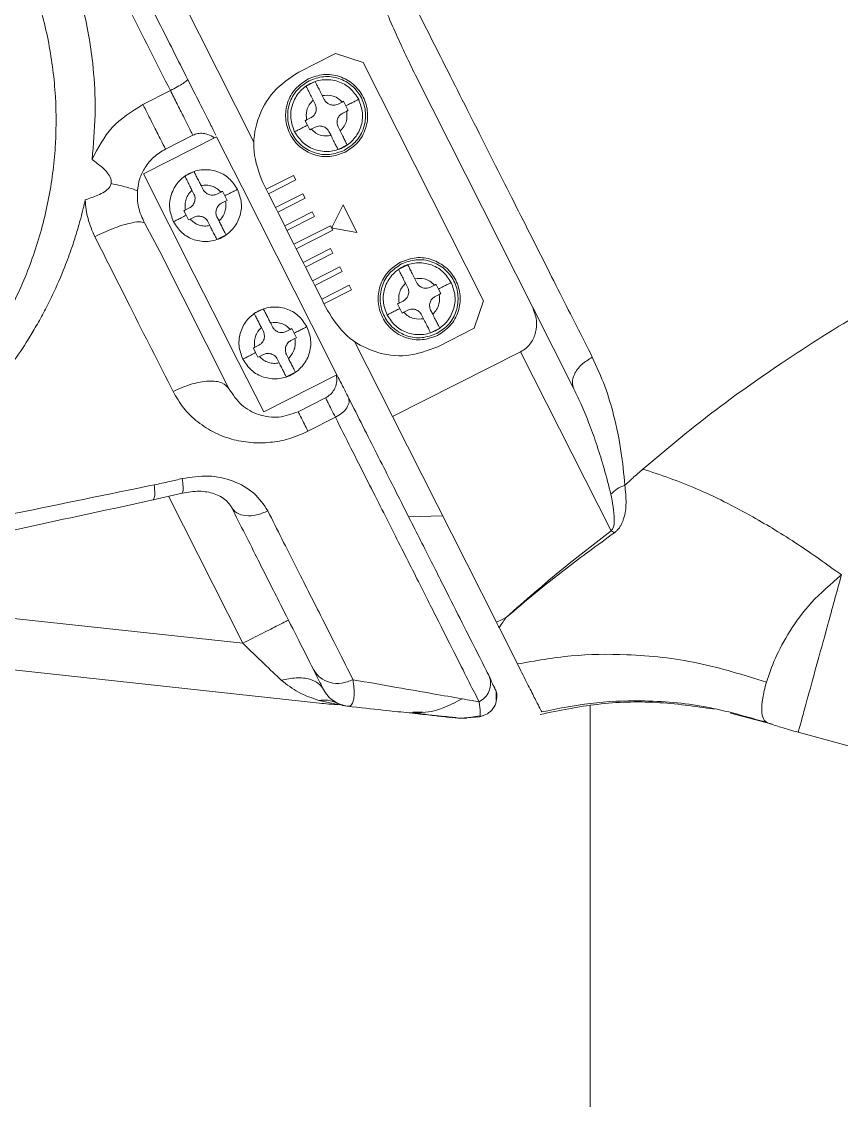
# Model space of a CAD drawing. Header units: millimetres. Extents: x 169 to 14583, y -399 to 10804.
# Drawn here: x 12298.8 to 12378.7, y 2803.3 to 2908.4 of the extents above; entities that cross this region are included whole.
import ezdxf

# ---------------------------------------------------------------- set-up
doc = ezdxf.new("R2010")
doc.units = ezdxf.units.MM
doc.header["$LTSCALE"] = 35

msp = doc.modelspace()

# ---------------------------------------------------------------- linework, layer by layer
at = {"color": 7, "linetype": 'Continuous', "lineweight": 18}
for p, q in [((12292.388, 2954.156), (12321.45, 2896.652)), ((12329.406, 2905.297), (12325.836, 2903.493)), ((12332.093, 2904.414), (12329.406, 2905.297)), ((12343.82, 2881.209), (12332.093, 2904.414)), ((12348.603, 2880.614), (12337.191, 2903.194)), ((12327.422, 2902.57), (12326.53, 2902.119)), ((12310.622, 2900.34), (12313.299, 2901.693)), ((12328.11, 2901.209), (12328.307, 2900.82)), ((12327.217, 2900.758), (12327.414, 2900.369)), ((12330.04, 2900.575), (12329.65, 2900.378)), ((12330.411, 2900.203), (12330.186, 2900.649)), ((12330.637, 2899.757), (12330.411, 2900.203)), ((12326.583, 2898.828), (12326.973, 2899.025)), ((12330.491, 2899.683), (12330.101, 2899.486)), ((12326.437, 2898.755), (12326.663, 2898.308)), ((12326.663, 2898.308), (12326.888, 2897.862)), ((12327.034, 2897.936), (12327.424, 2898.133)), ((12329.857, 2897.753), (12329.66, 2898.142)), ((12317.813, 2897.197), (12310.673, 2893.589)), ((12312.821, 2895.988), (12315.499, 2897.341)), ((12317.813, 2897.197), (12320.293, 2892.288)), ((12328.964, 2897.302), (12328.767, 2897.691)), ((12329.652, 2895.941), (12330.544, 2896.392)), ((12310.673, 2893.589), (12313.154, 2888.68)), ((12314.716, 2893.347), (12315.609, 2893.798)), ((12322.304, 2892.744), (12322.642, 2892.075)), ((12322.642, 2892.075), (12325.32, 2893.428)), ((12325.545, 2892.982), (12322.868, 2891.629)), ((12325.32, 2893.428), (12325.545, 2892.982)), ((12315.404, 2891.987), (12315.601, 2891.597)), ((12316.493, 2892.048), (12316.296, 2892.438)), ((12318.226, 2891.804), (12317.837, 2891.607)), ((12318.226, 2891.804), (12318.372, 2891.878)), ((12318.372, 2891.878), (12318.598, 2891.431)), ((12318.598, 2891.431), (12318.823, 2890.985)), ((12320.293, 2892.288), (12323.676, 2885.595)), ((12322.642, 2892.075), (12322.868, 2891.629)), ((12322.868, 2891.629), (12323.544, 2890.29)), ((12323.544, 2890.29), (12326.222, 2891.643)), ((12326.222, 2891.643), (12326.447, 2891.197)), ((12318.677, 2890.911), (12318.288, 2890.714)), ((12318.823, 2890.985), (12318.677, 2890.911)), ((12326.447, 2891.197), (12323.77, 2889.844)), ((12329.081, 2888.4), (12330.14, 2890.542)), ((12330.14, 2890.542), (12331.493, 2887.864)), ((12314.624, 2889.983), (12314.77, 2890.057)), ((12314.849, 2889.537), (12314.624, 2889.983)), ((12314.77, 2890.057), (12315.159, 2890.254)), ((12315.075, 2889.091), (12314.849, 2889.537)), ((12315.221, 2889.164), (12315.61, 2889.361)), ((12318.043, 2888.981), (12317.846, 2889.371)), ((12323.544, 2890.29), (12323.77, 2889.844)), ((12323.77, 2889.844), (12324.447, 2888.505)), ((12324.447, 2888.505), (12327.124, 2889.858)), ((12327.35, 2889.412), (12324.672, 2888.059)), ((12327.124, 2889.858), (12327.35, 2889.412)), ((12310.779, 2888.805), (12312.26, 2886.013)), ((12313.154, 2888.68), (12315.634, 2883.771)), ((12315.221, 2889.164), (12315.075, 2889.091)), ((12316.954, 2888.92), (12317.151, 2888.53)), ((12324.447, 2888.505), (12324.672, 2888.059)), ((12325.349, 2886.72), (12328.919, 2888.524)), ((12328.919, 2888.524), (12329.144, 2888.078)), ((12329.14, 2888.282), (12329.081, 2888.4)), ((12331.493, 2887.864), (12329.14, 2888.282)), ((12318.731, 2887.621), (12317.838, 2887.17)), ((12324.672, 2888.059), (12325.349, 2886.72)), ((12329.144, 2888.078), (12325.574, 2886.274)), ((12325.349, 2886.72), (12325.574, 2886.274)), ((12325.574, 2886.274), (12326.251, 2884.935)), ((12326.251, 2884.935), (12328.928, 2886.288)), ((12328.928, 2886.288), (12329.154, 2885.842)), ((12312.26, 2886.013), (12319.036, 2872.605)), ((12323.676, 2885.595), (12327.059, 2878.901)), ((12329.154, 2885.842), (12326.476, 2884.489)), ((12326.251, 2884.935), (12326.476, 2884.489)), ((12326.476, 2884.489), (12327.153, 2883.15)), ((12327.153, 2883.15), (12329.83, 2884.503)), ((12330.056, 2884.057), (12327.378, 2882.704)), ((12329.83, 2884.503), (12330.056, 2884.057)), ((12336.443, 2884.72), (12335.551, 2884.269)), ((12315.634, 2883.771), (12317.439, 2880.201)), ((12327.153, 2883.15), (12327.378, 2882.704)), ((12337.131, 2883.36), (12337.328, 2882.97)), ((12327.378, 2882.704), (12328.055, 2881.365)), ((12328.055, 2881.365), (12330.732, 2882.718)), ((12330.958, 2882.272), (12328.28, 2880.919)), ((12330.732, 2882.718), (12330.958, 2882.272)), ((12336.238, 2882.908), (12336.435, 2882.519)), ((12339.061, 2882.725), (12338.671, 2882.529)), ((12339.432, 2882.353), (12339.207, 2882.799)), ((12339.658, 2881.907), (12339.432, 2882.353)), ((12328.055, 2881.365), (12328.28, 2880.919)), ((12328.28, 2880.919), (12328.619, 2880.249)), ((12335.458, 2880.905), (12335.684, 2880.458)), ((12335.604, 2880.978), (12335.994, 2881.175)), ((12339.512, 2881.833), (12339.122, 2881.636)), ((12342.937, 2878.522), (12343.82, 2881.209)), ((12317.439, 2880.201), (12319.919, 2875.292)), ((12322.375, 2880.411), (12321.482, 2879.96)), ((12335.684, 2880.458), (12335.909, 2880.012)), ((12336.055, 2880.086), (12336.445, 2880.283)), ((12337.985, 2879.452), (12337.789, 2879.841)), ((12338.878, 2879.903), (12338.681, 2880.292)), ((12352.638, 2872.629), (12348.603, 2880.614)), ((12323.259, 2878.661), (12323.062, 2879.05)), ((12327.059, 2878.901), (12329.54, 2873.992)), ((12322.17, 2878.599), (12322.367, 2878.21)), ((12324.992, 2878.416), (12324.603, 2878.219)), ((12324.992, 2878.416), (12325.138, 2878.49)), ((12325.364, 2878.044), (12325.138, 2878.49)), ((12325.364, 2878.044), (12325.589, 2877.598)), ((12338.673, 2878.091), (12339.565, 2878.543)), ((12339.367, 2876.718), (12342.937, 2878.522)), ((12321.925, 2876.866), (12321.535, 2876.669)), ((12325.443, 2877.524), (12325.054, 2877.327)), ((12325.589, 2877.598), (12325.443, 2877.524)), ((12331.258, 2877.244), (12334.959, 2869.921)), ((12321.39, 2876.596), (12321.535, 2876.669)), ((12321.615, 2876.149), (12321.39, 2876.596)), ((12321.841, 2875.703), (12321.615, 2876.149)), ((12321.987, 2875.777), (12321.841, 2875.703)), ((12321.987, 2875.777), (12322.376, 2875.974)), ((12324.809, 2875.594), (12324.612, 2875.983)), ((12347.454, 2876.235), (12334.959, 2869.921)), ((12356.275, 2858.782), (12347.454, 2876.235)), ((12319.919, 2875.292), (12322.4, 2870.384)), ((12323.72, 2875.532), (12323.917, 2875.143)), ((12329.54, 2873.992), (12322.4, 2870.384)), ((12325.497, 2874.233), (12324.604, 2873.782)), ((12325.754, 2870.398), (12328.432, 2871.751)), ((12329.394, 2869.847), (12326.717, 2868.493)), ((12334.959, 2869.921), (12345.087, 2849.88)), ((12311.615, 2861.797), (12314.461, 2862.461)), ((12320.352, 2847.832), (12313.117, 2862.148)), ((12336.531, 2860.158), (12339.84, 2860.263)), ((12272.495, 2853.021), (12320.352, 2847.832)), ((12347.143, 2845.812), (12345.349, 2849.363)), ((12327.841, 2841.99), (12271.956, 2848.05)), ((12344.31, 2844.768), (12344.596, 2844.201)), ((12344.715, 2843.87), (12344.443, 2844.408)), ((12344.919, 2843.562), (12344.933, 2843.534)), ((12345.077, 2842.269), (12345.081, 2843.147)), ((12345.08, 2843.069), (12345.081, 2843.147)), ((12345.081, 2843.095), (12345.081, 2843.147)), ((12329.797, 2841.828), (12327.767, 2842.265)), ((12336.956, 2841.102), (12337.667, 2841.024)), ((12337.881, 2841.145), (12336.99, 2841.103)), ((12354.243, 2401.159), (12354.243, 2841.752)), ((12367.914, 2841.005), (12371.969, 2839.928)), ((12341.543, 2840.534), (12342.802, 2840.638)), ((12342.111, 2840.543), (12342.193, 2840.534)), ((12343.469, 2840.658), (12342.192, 2840.55)), ((12342.244, 2840.547), (12343.474, 2840.754)), ((12343.899, 2840.817), (12343.469, 2840.658)), ((12417.901, 2827.243), (12374.527, 2839.153))]:
    msp.add_line(p, q, dxfattribs=at)
at = {"color": 7, "linetype": 'Continuous', "lineweight": 18, "flags": 128}
msp.add_lwpolyline([(12345.087, 2849.88), (12345.638, 2850.159), (12346.071, 2850.377)], dxfattribs=at)
at = {"color": 7, "linetype": 'Continuous', "lineweight": 18}
for points in [[(12354.445, 2875.706), (12353.414, 2877.744), (12351.354, 2881.821), (12347.944, 2888.568), (12344.353, 2895.673), (12340.6, 2903.1), (12336.739, 2910.74), (12332.815, 2918.503), (12328.879, 2926.291), (12324.98, 2934.007), (12321.165, 2941.556), (12317.487, 2948.834), (12313.969, 2955.795), (12311.818, 2960.05), (12310.743, 2962.177)], [(12280.195, 2863.059), (12281.723, 2863.906), (12284.779, 2865.598), (12288.893, 2868.868), (12292.571, 2872.605), (12295.723, 2876.801), (12298.302, 2881.37), (12300.263, 2886.238), (12301.571, 2891.319), (12302.205, 2896.528), (12302.156, 2901.776), (12301.41, 2906.967), (12300.038, 2912.039), (12298.581, 2915.214), (12297.853, 2916.801)], [(12314.985, 2902.791), (12314.971, 2902.752), (12314.944, 2902.674), (12314.564, 2902.4), (12313.997, 2902.057), (12313.532, 2901.815), (12313.299, 2901.693)], [(12331.661, 2900.834), (12331.407, 2901.219), (12330.9, 2901.99), (12329.652, 2902.664), (12328.269, 2902.837), (12326.917, 2902.461), (12325.813, 2901.596), (12325.131, 2900.38), (12324.934, 2898.975), (12325.254, 2898.109), (12325.413, 2897.677)], [(12313.299, 2901.693), (12313.517, 2901.262), (12313.954, 2900.399), (12314.577, 2899.165), (12315.125, 2898.081), (12315.374, 2897.588), (12315.499, 2897.341)], [(12325.413, 2897.677), (12325.667, 2897.292), (12326.174, 2896.522), (12327.422, 2895.847), (12328.806, 2895.674), (12330.157, 2896.051), (12331.262, 2896.915), (12331.943, 2898.132), (12332.14, 2899.537), (12331.82, 2900.402), (12331.661, 2900.834)], [(12319.847, 2892.063), (12319.594, 2892.448), (12319.087, 2893.218), (12317.839, 2893.893), (12316.455, 2894.066), (12315.104, 2893.689), (12313.999, 2892.825), (12313.318, 2891.608), (12313.121, 2890.203), (12313.44, 2889.338), (12313.6, 2888.905)], [(12313.6, 2888.905), (12313.853, 2888.52), (12314.361, 2887.75), (12315.608, 2887.075), (12316.992, 2886.902), (12318.343, 2887.279), (12319.448, 2888.144), (12320.129, 2889.36), (12320.326, 2890.765), (12320.007, 2891.63), (12319.847, 2892.063)], [(12340.682, 2882.984), (12340.428, 2883.37), (12339.921, 2884.14), (12338.673, 2884.814), (12337.29, 2884.987), (12335.938, 2884.611), (12334.834, 2883.746), (12334.152, 2882.53), (12333.955, 2881.125), (12334.275, 2880.26), (12334.434, 2879.827)], [(12334.434, 2879.827), (12334.688, 2879.442), (12335.195, 2878.672), (12336.443, 2877.997), (12337.827, 2877.824), (12339.178, 2878.201), (12340.283, 2879.065), (12340.964, 2880.282), (12341.161, 2881.687), (12340.842, 2882.552), (12340.682, 2882.984)], [(12326.613, 2878.675), (12326.359, 2879.06), (12325.852, 2879.831), (12324.604, 2880.505), (12323.221, 2880.678), (12321.87, 2880.302), (12320.765, 2879.437), (12320.083, 2878.221), (12319.887, 2876.816), (12320.206, 2875.951), (12320.366, 2875.518)], [(12320.366, 2875.518), (12320.619, 2875.133), (12321.126, 2874.363), (12322.374, 2873.688), (12323.758, 2873.515), (12325.109, 2873.892), (12326.214, 2874.756), (12326.895, 2875.973), (12327.092, 2877.378), (12326.773, 2878.243), (12326.613, 2878.675)], [(12313.556, 2872.364), (12314.156, 2872.629), (12315.357, 2873.159), (12317.067, 2873.439), (12318.435, 2873.295), (12318.836, 2872.835), (12319.036, 2872.605)], [(12328.432, 2871.751), (12328.444, 2871.727), (12328.469, 2871.677), (12328.67, 2871.28), (12328.972, 2870.683), (12329.254, 2870.125), (12329.394, 2869.847)], [(12330.662, 2871.772), (12330.703, 2871.624), (12330.785, 2871.329), (12330.543, 2870.782), (12330.073, 2870.247), (12329.62, 2869.98), (12329.394, 2869.847)], [(12322.8, 2860.725), (12322.436, 2860.573), (12321.708, 2860.27), (12320.623, 2860.219), (12319.717, 2860.473), (12319.41, 2860.882), (12319.256, 2861.086)], [(12327.246, 2845.275), (12327.443, 2844.987), (12327.835, 2844.411), (12328.848, 2843.945), (12330.008, 2843.848), (12330.745, 2844.131), (12331.114, 2844.273)]]:
    msp.add_open_spline(points, degree=3, dxfattribs=at)
for points, knots in [([(12337.191, 2903.194), (12336.564, 2904.499), (12335.218, 2907.303), (12333.421, 2911.592), (12331.626, 2915.75), (12329.821, 2919.54), (12327.839, 2923.239), (12325.559, 2927.142), (12323.181, 2931.118), (12321.73, 2933.851), (12321.054, 2935.125)], [0, 0, 0, 0, 0.1212819, 0.2604714, 0.3894154, 0.5006325, 0.6120395, 0.740787, 0.8792526, 1, 1, 1, 1]), ([(12313.299, 2901.693), (12312.068, 2904.13), (12309.605, 2909.004), (12306.163, 2915.814), (12303.016, 2922.041), (12301.134, 2925.765), (12300.193, 2927.627)], [0, 0, 0, 0, 0.2799776, 0.5599553, 0.7799777, 1, 1, 1, 1]), ([(12302.219, 2928.052), (12303.389, 2925.737), (12305.726, 2921.113), (12309.064, 2914.507), (12312.158, 2908.386), (12314.042, 2904.658), (12314.985, 2902.791)], [0, 0, 0, 0, 0.2802306, 0.5598501, 0.7796769, 1, 1, 1, 1]), ([(12305.662, 2894.986), (12305.793, 2896.43), (12306.045, 2899.217), (12305.884, 2903.286), (12305.289, 2907.808), (12304.047, 2912.819), (12302.455, 2916.325), (12301.665, 2918.064)], [0, 0, 0, 0, 0.18360633, 0.35428217, 0.5121625, 0.75795898, 1, 1, 1, 1]), ([(12325.836, 2903.493), (12324.954, 2902.912), (12323.192, 2901.752), (12321.666, 2898.908), (12321.207, 2895.714), (12321.938, 2893.734), (12322.304, 2892.744)], [0, 0, 0, 0, 0.249994, 0.4999959, 0.7499636, 1, 1, 1, 1]), ([(12330.341, 2895.686), (12330.782, 2895.976), (12331.662, 2896.556), (12332.433, 2897.982), (12332.629, 2899.562), (12332.201, 2901.107), (12331.211, 2902.368), (12329.822, 2903.149), (12328.216, 2903.372), (12327.227, 2903.008), (12326.733, 2902.826)], [0, 0, 0, 0, 0.1251382, 0.2500157, 0.3750157, 0.5000086, 0.6250086, 0.7500015, 0.8749579, 1, 1, 1, 1]), ([(12330.251, 2895.864), (12330.67, 2896.14), (12331.505, 2896.691), (12332.239, 2898.045), (12332.424, 2899.547), (12332.018, 2901.015), (12331.077, 2902.212), (12329.758, 2902.954), (12328.232, 2903.166), (12327.293, 2902.82), (12326.823, 2902.647)], [0, 0, 0, 0, 0.1251455, 0.2500165, 0.3750165, 0.5000091, 0.625009, 0.7500016, 0.8749557, 1, 1, 1, 1]), ([(12314.985, 2902.791), (12315.373, 2902.024), (12316.15, 2900.487), (12317.122, 2898.564), (12317.559, 2897.698), (12317.734, 2897.353)], [0, 0, 0, 0, 0.3751251, 0.7510221, 1, 1, 1, 1]), ([(12326.733, 2902.826), (12326.292, 2902.535), (12325.412, 2901.956), (12324.641, 2900.53), (12324.445, 2898.949), (12324.873, 2897.404), (12325.863, 2896.143), (12327.252, 2895.363), (12328.858, 2895.139), (12329.847, 2895.504), (12330.341, 2895.686)], [0, 0, 0, 0, 0.1251382, 0.2500157, 0.3750157, 0.5000086, 0.6250086, 0.7500015, 0.8749579, 1, 1, 1, 1]), ([(12326.823, 2902.647), (12326.405, 2902.371), (12325.569, 2901.821), (12324.836, 2900.466), (12324.65, 2898.964), (12325.057, 2897.497), (12325.997, 2896.299), (12327.316, 2895.557), (12328.842, 2895.345), (12329.781, 2895.691), (12330.251, 2895.864)], [0, 0, 0, 0, 0.1251455, 0.2500165, 0.3750165, 0.5000091, 0.625009, 0.7500016, 0.8749557, 1, 1, 1, 1]), ([(12326.53, 2902.119), (12326.544, 2902.09), (12326.574, 2902.031), (12326.741, 2901.7), (12326.958, 2901.271), (12327.132, 2900.928), (12327.217, 2900.758)], [0, 0, 0, 0, 0.2434005, 0.4953081, 0.7502416, 1, 1, 1, 1]), ([(12328.11, 2901.209), (12328.024, 2901.38), (12327.85, 2901.723), (12327.633, 2902.153), (12327.467, 2902.482), (12327.437, 2902.541), (12327.422, 2902.57)], [0, 0, 0, 0, 0.2504783, 0.5061305, 0.7572784, 1, 1, 1, 1]), ([(12330.04, 2900.575), (12329.894, 2900.714), (12329.606, 2900.988), (12328.936, 2901.275), (12328.423, 2901.234), (12328.11, 2901.209)], [0, 0, 0, 0, 0.2834335, 0.5615899, 1, 1, 1, 1]), ([(12305.662, 2894.986), (12306.236, 2896.089), (12307.396, 2898.323), (12309.538, 2899.663), (12310.622, 2900.34)], [0, 0, 0, 0, 0.49408205, 1, 1, 1, 1]), ([(12312.821, 2895.988), (12312.68, 2896.267), (12312.394, 2896.834), (12311.792, 2898.025), (12311.184, 2899.229), (12310.806, 2899.976), (12310.622, 2900.34)], [0, 0, 0, 0, 0.27865833, 0.56606455, 0.78845123, 1, 1, 1, 1]), ([(12327.217, 2900.758), (12327.079, 2900.613), (12326.804, 2900.324), (12326.518, 2899.654), (12326.558, 2899.142), (12326.583, 2898.828)], [0, 0, 0, 0, 0.2834335, 0.5615899, 1, 1, 1, 1]), ([(12327.414, 2900.369), (12327.464, 2900.229), (12327.562, 2899.95), (12327.472, 2899.536), (12327.266, 2899.213), (12327.07, 2899.088), (12326.973, 2899.025)], [0, 0, 0, 0, 0.2796189, 0.5592379, 0.779619, 1, 1, 1, 1]), ([(12329.65, 2900.378), (12329.511, 2900.329), (12329.232, 2900.23), (12328.818, 2900.321), (12328.494, 2900.527), (12328.369, 2900.722), (12328.307, 2900.82)], [0, 0, 0, 0, 0.2796189, 0.5592379, 0.779619, 1, 1, 1, 1]), ([(12330.186, 2900.649), (12330.159, 2900.635), (12330.11, 2900.611), (12330.061, 2900.586), (12330.04, 2900.575)], [0, 0, 0, 0, 0.55936851, 1, 1, 1, 1]), ([(12330.411, 2900.203), (12330.577, 2900.287), (12330.91, 2900.455), (12331.311, 2900.658), (12331.537, 2900.772), (12331.644, 2900.826), (12331.655, 2900.831), (12331.661, 2900.834)], [0, 0, 0, 0, 0.2496604, 0.4993208, 0.7268421, 0.8578253, 1, 1, 1, 1]), ([(12326.583, 2898.828), (12326.556, 2898.815), (12326.507, 2898.79), (12326.459, 2898.765), (12326.437, 2898.755)], [0, 0, 0, 0, 0.5605528, 1, 1, 1, 1]), ([(12329.66, 2898.142), (12329.611, 2898.282), (12329.512, 2898.561), (12329.603, 2898.975), (12329.808, 2899.299), (12330.004, 2899.424), (12330.101, 2899.486)], [0, 0, 0, 0, 0.27961891, 0.55923794, 0.77961898, 1, 1, 1, 1]), ([(12329.857, 2897.753), (12329.995, 2897.898), (12330.27, 2898.187), (12330.556, 2898.857), (12330.516, 2899.369), (12330.491, 2899.683)], [0, 0, 0, 0, 0.2834335, 0.5615899, 1, 1, 1, 1]), ([(12330.491, 2899.683), (12330.518, 2899.697), (12330.567, 2899.721), (12330.615, 2899.746), (12330.637, 2899.757)], [0, 0, 0, 0, 0.5605528, 1, 1, 1, 1]), ([(12325.413, 2897.677), (12325.432, 2897.686), (12325.468, 2897.705), (12325.715, 2897.829), (12325.984, 2897.965), (12326.279, 2898.114), (12326.515, 2898.234), (12326.663, 2898.308)], [0, 0, 0, 0, 0.2496486, 0.4992972, 0.6455267, 0.7778587, 1, 1, 1, 1]), ([(12326.888, 2897.862), (12326.916, 2897.876), (12326.964, 2897.9), (12327.013, 2897.925), (12327.034, 2897.936)], [0, 0, 0, 0, 0.5593685, 1, 1, 1, 1]), ([(12327.034, 2897.936), (12327.18, 2897.797), (12327.468, 2897.523), (12328.138, 2897.236), (12328.651, 2897.277), (12328.964, 2897.302)], [0, 0, 0, 0, 0.2834335, 0.5615899, 1, 1, 1, 1]), ([(12327.424, 2898.133), (12327.563, 2898.182), (12327.842, 2898.281), (12328.256, 2898.19), (12328.58, 2897.984), (12328.705, 2897.789), (12328.767, 2897.691)], [0, 0, 0, 0, 0.2796189, 0.5592379, 0.779619, 1, 1, 1, 1]), ([(12330.544, 2896.392), (12330.53, 2896.421), (12330.5, 2896.481), (12330.333, 2896.811), (12330.116, 2897.241), (12329.942, 2897.583), (12329.857, 2897.753)], [0, 0, 0, 0, 0.2434005, 0.4953081, 0.7502416, 1, 1, 1, 1]), ([(12315.499, 2897.341), (12315.652, 2897.403), (12315.973, 2897.533), (12316.479, 2897.542), (12317.047, 2897.425), (12317.386, 2897.216), (12317.595, 2897.087)], [0, 0, 0, 0, 0.2214617, 0.4663777, 0.6708034, 1, 1, 1, 1]), ([(12328.964, 2897.302), (12329.05, 2897.132), (12329.224, 2896.788), (12329.441, 2896.358), (12329.607, 2896.029), (12329.637, 2895.97), (12329.652, 2895.941)], [0, 0, 0, 0, 0.2504783, 0.5061305, 0.7572784, 1, 1, 1, 1]), ([(12310.079, 2891.919), (12310.138, 2892.321), (12310.258, 2893.124), (12310.821, 2894.253), (12311.655, 2895.277), (12312.426, 2895.747), (12312.821, 2895.988)], [0, 0, 0, 0, 0.2371366, 0.4735287, 0.7304493, 1, 1, 1, 1]), ([(12307.522, 2892.632), (12307.529, 2892.705), (12307.543, 2892.862), (12307.455, 2893.227), (12307.175, 2893.698), (12306.551, 2894.326), (12306.006, 2894.731), (12305.662, 2894.986)], [0, 0, 0, 0, 0.0706532, 0.1501701, 0.3530581, 0.5923701, 1, 1, 1, 1]), ([(12315.609, 2893.798), (12315.616, 2893.784), (12315.629, 2893.757), (12315.692, 2893.632), (12315.775, 2893.468), (12315.902, 2893.216), (12316.079, 2892.869), (12316.227, 2892.574), (12316.296, 2892.438)], [0, 0, 0, 0, 0.1539084, 0.2994637, 0.4367892, 0.5659674, 0.7990975, 1, 1, 1, 1]), ([(12304.989, 2891.029), (12305.403, 2891.179), (12306.057, 2891.416), (12306.85, 2891.786), (12307.262, 2892.113), (12307.463, 2892.412), (12307.504, 2892.562), (12307.522, 2892.632)], [0, 0, 0, 0, 0.4107149, 0.6494282, 0.8524394, 0.9312216, 1, 1, 1, 1]), ([(12307.522, 2892.632), (12308.156, 2892.494), (12309.262, 2892.253), (12309.834, 2892.019), (12310.079, 2891.919)], [0, 0, 0, 0, 0.5724192, 1, 1, 1, 1]), ([(12315.404, 2891.987), (12315.335, 2892.123), (12315.186, 2892.417), (12315.011, 2892.766), (12314.884, 2893.018), (12314.801, 2893.182), (12314.738, 2893.306), (12314.724, 2893.333), (12314.716, 2893.347)], [0, 0, 0, 0, 0.2009025, 0.4340326, 0.5632108, 0.7005363, 0.8460916, 1, 1, 1, 1]), ([(12316.296, 2892.438), (12316.473, 2892.461), (12316.825, 2892.508), (12317.352, 2892.396), (12317.842, 2892.174), (12318.098, 2891.927), (12318.226, 2891.804)], [0, 0, 0, 0, 0.2498418, 0.5, 0.7501582, 1, 1, 1, 1]), ([(12310.779, 2888.805), (12310.545, 2889.305), (12310.084, 2890.292), (12310.08, 2891.381), (12310.079, 2891.919)], [0, 0, 0, 0, 0.50661527, 1, 1, 1, 1]), ([(12314.77, 2890.057), (12314.746, 2890.233), (12314.699, 2890.586), (12314.811, 2891.112), (12315.033, 2891.603), (12315.28, 2891.859), (12315.404, 2891.987)], [0, 0, 0, 0, 0.2498418, 0.5, 0.7501582, 1, 1, 1, 1]), ([(12315.159, 2890.254), (12315.216, 2890.286), (12315.327, 2890.35), (12315.514, 2890.535), (12315.668, 2890.832), (12315.719, 2891.162), (12315.678, 2891.421), (12315.627, 2891.538), (12315.601, 2891.597)], [0, 0, 0, 0, 0.1246375, 0.2464206, 0.5010575, 0.7546446, 0.8759284, 1, 1, 1, 1]), ([(12316.493, 2892.048), (12316.526, 2891.992), (12316.59, 2891.881), (12316.774, 2891.694), (12317.071, 2891.539), (12317.402, 2891.488), (12317.66, 2891.529), (12317.778, 2891.581), (12317.837, 2891.607)], [0, 0, 0, 0, 0.1246375, 0.2464206, 0.5010575, 0.7546446, 0.8759284, 1, 1, 1, 1]), ([(12319.847, 2892.063), (12319.829, 2892.053), (12319.792, 2892.035), (12319.503, 2891.889), (12319.089, 2891.679), (12318.756, 2891.511), (12318.598, 2891.431)], [0, 0, 0, 0, 0.250005, 0.5000101, 0.761796, 1, 1, 1, 1]), ([(12281.261, 2860.887), (12282.206, 2861.388), (12284.111, 2862.4), (12286.848, 2864.179), (12289.101, 2865.866), (12290.914, 2867.394), (12292.341, 2868.701), (12293.754, 2870.111), (12295.144, 2871.628), (12296.546, 2873.309), (12297.997, 2875.235), (12299.085, 2876.867), (12299.831, 2878.086), (12300.232, 2878.769), (12300.633, 2879.48), (12301.03, 2880.218), (12301.424, 2880.984), (12302.116, 2882.398), (12302.898, 2884.194), (12303.639, 2886.21), (12304.15, 2887.791), (12304.513, 2889.061), (12304.793, 2890.149), (12304.927, 2890.749), (12304.989, 2891.029)], [0, 0, 0, 0, 0.0801763, 0.1617632, 0.2447225, 0.2917271, 0.3403725, 0.390648, 0.4425443, 0.4960502, 0.5564935, 0.6255769, 0.6450945, 0.6652003, 0.6858932, 0.7071722, 0.7290361, 0.7514838, 0.8269977, 0.8780407, 0.9147909, 0.9533222, 0.9782889, 1, 1, 1, 1]), ([(12304.989, 2891.029), (12305.052, 2890.413), (12305.179, 2889.164), (12305.679, 2888.026), (12305.932, 2887.449)], [0, 0, 0, 0, 0.4929224, 1, 1, 1, 1]), ([(12318.288, 2890.714), (12318.231, 2890.682), (12318.12, 2890.618), (12317.933, 2890.433), (12317.779, 2890.136), (12317.728, 2889.806), (12317.769, 2889.547), (12317.82, 2889.43), (12317.846, 2889.371)], [0, 0, 0, 0, 0.1246375, 0.2464206, 0.5010575, 0.7546446, 0.8759284, 1, 1, 1, 1]), ([(12318.677, 2890.911), (12318.701, 2890.735), (12318.748, 2890.382), (12318.636, 2889.856), (12318.414, 2889.366), (12318.167, 2889.109), (12318.043, 2888.981)], [0, 0, 0, 0, 0.2498418, 0.5, 0.7501582, 1, 1, 1, 1]), ([(12314.849, 2889.537), (12314.683, 2889.453), (12314.35, 2889.285), (12313.942, 2889.079), (12313.656, 2888.934), (12313.619, 2888.915), (12313.6, 2888.905)], [0, 0, 0, 0, 0.2500007, 0.5000014, 0.7455281, 1, 1, 1, 1]), ([(12316.954, 2888.92), (12316.921, 2888.976), (12316.857, 2889.087), (12316.673, 2889.275), (12316.376, 2889.429), (12316.045, 2889.48), (12315.787, 2889.439), (12315.669, 2889.387), (12315.61, 2889.361)], [0, 0, 0, 0, 0.1246375, 0.2464206, 0.5010575, 0.7546446, 0.8759284, 1, 1, 1, 1]), ([(12305.932, 2887.449), (12306.518, 2887.726), (12307.723, 2888.296), (12309.239, 2888.773), (12310.295, 2888.944), (12310.621, 2888.85), (12310.779, 2888.805)], [0, 0, 0, 0, 0.2748392, 0.5652752, 0.7900608, 1, 1, 1, 1]), ([(12317.151, 2888.53), (12316.974, 2888.507), (12316.622, 2888.46), (12316.095, 2888.572), (12315.605, 2888.794), (12315.349, 2889.041), (12315.221, 2889.164)], [0, 0, 0, 0, 0.2498418, 0.5, 0.7501582, 1, 1, 1, 1]), ([(12317.838, 2887.17), (12317.831, 2887.184), (12317.818, 2887.212), (12317.755, 2887.336), (12317.672, 2887.5), (12317.545, 2887.752), (12317.368, 2888.099), (12317.22, 2888.394), (12317.151, 2888.53)], [0, 0, 0, 0, 0.1539084, 0.2994637, 0.4367892, 0.5659674, 0.7990975, 1, 1, 1, 1]), ([(12318.043, 2888.981), (12318.112, 2888.845), (12318.261, 2888.551), (12318.436, 2888.202), (12318.563, 2887.951), (12318.646, 2887.786), (12318.709, 2887.662), (12318.724, 2887.635), (12318.731, 2887.621)], [0, 0, 0, 0, 0.2009025, 0.4340326, 0.5632108, 0.7005363, 0.8460916, 1, 1, 1, 1]), ([(12313.556, 2872.364), (12312.177, 2875.094), (12309.712, 2879.97), (12307.088, 2885.163), (12305.932, 2887.449)], [0, 0, 0, 0, 0.5599324, 1, 1, 1, 1]), ([(12394.35, 2887.541), (12392.987, 2886.844), (12390.322, 2885.479), (12386.466, 2883.386), (12382.815, 2881.317), (12379.348, 2879.257), (12376.041, 2877.196), (12371.426, 2874.168), (12365.719, 2870.13), (12361.45, 2866.545), (12359.384, 2864.81)], [0, 0, 0, 0, 0.108471, 0.2121981, 0.3111103, 0.4063036, 0.498829, 0.5886098, 0.8008766, 1, 1, 1, 1]), ([(12339.362, 2877.836), (12339.803, 2878.126), (12340.683, 2878.706), (12341.454, 2880.132), (12341.65, 2881.712), (12341.222, 2883.257), (12340.232, 2884.518), (12338.843, 2885.299), (12337.237, 2885.522), (12336.248, 2885.158), (12335.754, 2884.976)], [0, 0, 0, 0, 0.1251382, 0.2500157, 0.3750157, 0.5000086, 0.6250086, 0.7500015, 0.8749579, 1, 1, 1, 1]), ([(12339.272, 2878.014), (12339.691, 2878.29), (12340.527, 2878.841), (12341.26, 2880.195), (12341.445, 2881.697), (12341.039, 2883.165), (12340.098, 2884.362), (12338.779, 2885.104), (12337.253, 2885.316), (12336.314, 2884.97), (12335.844, 2884.797)], [0, 0, 0, 0, 0.1251455, 0.2500165, 0.3750165, 0.5000091, 0.625009, 0.7500016, 0.8749557, 1, 1, 1, 1]), ([(12335.754, 2884.976), (12335.313, 2884.685), (12334.433, 2884.106), (12333.662, 2882.68), (12333.466, 2881.099), (12333.895, 2879.554), (12334.884, 2878.293), (12336.273, 2877.513), (12337.879, 2877.29), (12338.868, 2877.654), (12339.362, 2877.836)], [0, 0, 0, 0, 0.1251382, 0.2500157, 0.3750157, 0.5000086, 0.6250086, 0.7500015, 0.8749579, 1, 1, 1, 1]), ([(12335.844, 2884.797), (12335.426, 2884.521), (12334.59, 2883.971), (12333.857, 2882.616), (12333.671, 2881.114), (12334.078, 2879.647), (12335.018, 2878.449), (12336.338, 2877.707), (12337.863, 2877.495), (12338.802, 2877.841), (12339.272, 2878.014)], [0, 0, 0, 0, 0.1251455, 0.2500165, 0.3750165, 0.5000091, 0.625009, 0.7500016, 0.8749557, 1, 1, 1, 1]), ([(12335.551, 2884.269), (12335.566, 2884.24), (12335.595, 2884.181), (12335.762, 2883.85), (12335.98, 2883.421), (12336.153, 2883.078), (12336.238, 2882.908)], [0, 0, 0, 0, 0.2434005, 0.4953081, 0.7502416, 1, 1, 1, 1]), ([(12337.131, 2883.36), (12337.045, 2883.53), (12336.871, 2883.873), (12336.654, 2884.303), (12336.488, 2884.632), (12336.458, 2884.691), (12336.443, 2884.72)], [0, 0, 0, 0, 0.2504783, 0.5061305, 0.7572784, 1, 1, 1, 1]), ([(12339.061, 2882.725), (12338.915, 2882.864), (12338.627, 2883.138), (12337.957, 2883.425), (12337.444, 2883.384), (12337.131, 2883.36)], [0, 0, 0, 0, 0.2834335, 0.5615899, 1, 1, 1, 1]), ([(12336.238, 2882.908), (12336.1, 2882.763), (12335.826, 2882.474), (12335.539, 2881.804), (12335.58, 2881.292), (12335.604, 2880.978)], [0, 0, 0, 0, 0.2834335, 0.5615899, 1, 1, 1, 1]), ([(12336.435, 2882.519), (12336.485, 2882.379), (12336.583, 2882.101), (12336.493, 2881.686), (12336.287, 2881.363), (12336.092, 2881.238), (12335.994, 2881.175)], [0, 0, 0, 0, 0.2796189, 0.5592379, 0.779619, 1, 1, 1, 1]), ([(12338.671, 2882.529), (12338.532, 2882.479), (12338.253, 2882.38), (12337.839, 2882.471), (12337.515, 2882.677), (12337.39, 2882.872), (12337.328, 2882.97)], [0, 0, 0, 0, 0.2796189, 0.5592379, 0.779619, 1, 1, 1, 1]), ([(12339.207, 2882.799), (12339.18, 2882.785), (12339.131, 2882.761), (12339.082, 2882.736), (12339.061, 2882.725)], [0, 0, 0, 0, 0.5593685, 1, 1, 1, 1]), ([(12339.432, 2882.353), (12339.599, 2882.437), (12339.931, 2882.605), (12340.332, 2882.808), (12340.558, 2882.922), (12340.665, 2882.976), (12340.676, 2882.981), (12340.682, 2882.984)], [0, 0, 0, 0, 0.2496604, 0.4993208, 0.7268421, 0.8578253, 1, 1, 1, 1]), ([(12335.604, 2880.978), (12335.577, 2880.965), (12335.528, 2880.94), (12335.48, 2880.916), (12335.458, 2880.905)], [0, 0, 0, 0, 0.5605528, 1, 1, 1, 1]), ([(12338.681, 2880.292), (12338.632, 2880.432), (12338.533, 2880.711), (12338.624, 2881.125), (12338.829, 2881.449), (12339.025, 2881.574), (12339.122, 2881.636)], [0, 0, 0, 0, 0.2796189, 0.5592379, 0.779619, 1, 1, 1, 1]), ([(12338.878, 2879.903), (12339.016, 2880.049), (12339.291, 2880.337), (12339.577, 2881.007), (12339.537, 2881.519), (12339.512, 2881.833)], [0, 0, 0, 0, 0.2834335, 0.5615899, 1, 1, 1, 1]), ([(12339.512, 2881.833), (12339.539, 2881.847), (12339.588, 2881.871), (12339.637, 2881.896), (12339.658, 2881.907)], [0, 0, 0, 0, 0.5605528, 1, 1, 1, 1]), ([(12322.17, 2878.599), (12322.101, 2878.736), (12321.952, 2879.03), (12321.777, 2879.378), (12321.65, 2879.63), (12321.567, 2879.795), (12321.503, 2879.918), (12321.489, 2879.946), (12321.482, 2879.96)], [0, 0, 0, 0, 0.2009025, 0.4340326, 0.5632108, 0.7005363, 0.8460916, 1, 1, 1, 1]), ([(12322.375, 2880.411), (12322.382, 2880.397), (12322.395, 2880.369), (12322.457, 2880.245), (12322.541, 2880.08), (12322.668, 2879.829), (12322.845, 2879.481), (12322.993, 2879.187), (12323.062, 2879.05)], [0, 0, 0, 0, 0.1539084, 0.2994637, 0.4367892, 0.5659674, 0.7990975, 1, 1, 1, 1]), ([(12328.619, 2880.249), (12329.199, 2879.368), (12330.359, 2877.605), (12333.203, 2876.08), (12336.398, 2875.621), (12338.377, 2876.352), (12339.367, 2876.718)], [0, 0, 0, 0, 0.24999399, 0.49999585, 0.74996359, 1, 1, 1, 1]), ([(12334.434, 2879.827), (12334.453, 2879.836), (12334.489, 2879.855), (12334.736, 2879.979), (12335.004, 2880.115), (12335.299, 2880.264), (12335.536, 2880.384), (12335.684, 2880.458)], [0, 0, 0, 0, 0.2496498, 0.4992995, 0.6451123, 0.7773057, 1, 1, 1, 1]), ([(12335.909, 2880.012), (12335.937, 2880.026), (12335.985, 2880.051), (12336.034, 2880.075), (12336.055, 2880.086)], [0, 0, 0, 0, 0.5593685, 1, 1, 1, 1]), ([(12336.055, 2880.086), (12336.201, 2879.948), (12336.49, 2879.673), (12337.16, 2879.387), (12337.672, 2879.427), (12337.985, 2879.452)], [0, 0, 0, 0, 0.2834335, 0.5615899, 1, 1, 1, 1]), ([(12336.445, 2880.283), (12336.584, 2880.332), (12336.863, 2880.431), (12337.277, 2880.34), (12337.601, 2880.134), (12337.726, 2879.939), (12337.789, 2879.841)], [0, 0, 0, 0, 0.2796189, 0.5592379, 0.779619, 1, 1, 1, 1]), ([(12339.565, 2878.543), (12339.551, 2878.572), (12339.521, 2878.631), (12339.354, 2878.961), (12339.137, 2879.391), (12338.964, 2879.733), (12338.878, 2879.903)], [0, 0, 0, 0, 0.2434005, 0.4953081, 0.7502416, 1, 1, 1, 1]), ([(12348.603, 2880.614), (12348.768, 2880.182), (12349.073, 2879.383), (12348.981, 2878.126), (12348.573, 2877.204), (12348.025, 2876.576), (12347.643, 2876.349), (12347.454, 2876.235)], [0, 0, 0, 0, 0.2744083, 0.5076787, 0.7348475, 0.868344, 1, 1, 1, 1]), ([(12323.062, 2879.05), (12323.238, 2879.074), (12323.591, 2879.121), (12324.118, 2879.009), (12324.608, 2878.787), (12324.864, 2878.54), (12324.992, 2878.416)], [0, 0, 0, 0, 0.2498418, 0.5, 0.7501582, 1, 1, 1, 1]), ([(12337.985, 2879.452), (12338.071, 2879.282), (12338.245, 2878.938), (12338.462, 2878.509), (12338.629, 2878.179), (12338.658, 2878.12), (12338.673, 2878.091)], [0, 0, 0, 0, 0.2504783, 0.5061305, 0.7572784, 1, 1, 1, 1]), ([(12321.535, 2876.669), (12321.512, 2876.846), (12321.465, 2877.199), (12321.577, 2877.725), (12321.799, 2878.215), (12322.046, 2878.471), (12322.17, 2878.599)], [0, 0, 0, 0, 0.2498418, 0.5, 0.7501582, 1, 1, 1, 1]), ([(12322.367, 2878.21), (12322.416, 2878.07), (12322.515, 2877.791), (12322.424, 2877.377), (12322.218, 2877.054), (12322.023, 2876.929), (12321.925, 2876.866)], [0, 0, 0, 0, 0.27961858, 0.55923701, 0.7796187, 1, 1, 1, 1]), ([(12324.603, 2878.219), (12324.463, 2878.17), (12324.184, 2878.071), (12323.77, 2878.162), (12323.446, 2878.368), (12323.321, 2878.563), (12323.259, 2878.661)], [0, 0, 0, 0, 0.2796186, 0.559237, 0.7796187, 1, 1, 1, 1]), ([(12326.613, 2878.675), (12326.595, 2878.666), (12326.558, 2878.647), (12326.271, 2878.502), (12325.859, 2878.294), (12325.526, 2878.126), (12325.364, 2878.044)], [0, 0, 0, 0, 0.250001, 0.500002, 0.7551934, 1, 1, 1, 1]), ([(12325.054, 2877.327), (12324.997, 2877.295), (12324.886, 2877.231), (12324.699, 2877.046), (12324.544, 2876.749), (12324.494, 2876.418), (12324.535, 2876.16), (12324.586, 2876.043), (12324.612, 2875.983)], [0, 0, 0, 0, 0.1246375, 0.2464206, 0.5010575, 0.7546446, 0.8759284, 1, 1, 1, 1]), ([(12325.443, 2877.524), (12325.467, 2877.348), (12325.514, 2876.995), (12325.401, 2876.468), (12325.18, 2875.978), (12324.932, 2875.722), (12324.809, 2875.594)], [0, 0, 0, 0, 0.2498418, 0.5, 0.7501582, 1, 1, 1, 1]), ([(12321.615, 2876.149), (12321.449, 2876.065), (12321.116, 2875.897), (12320.708, 2875.691), (12320.422, 2875.546), (12320.385, 2875.528), (12320.366, 2875.518)], [0, 0, 0, 0, 0.2500006, 0.5000013, 0.7457821, 1, 1, 1, 1]), ([(12323.917, 2875.143), (12323.74, 2875.119), (12323.387, 2875.072), (12322.861, 2875.185), (12322.371, 2875.406), (12322.115, 2875.653), (12321.987, 2875.777)], [0, 0, 0, 0, 0.2498418, 0.5, 0.7501582, 1, 1, 1, 1]), ([(12323.72, 2875.532), (12323.687, 2875.589), (12323.623, 2875.7), (12323.438, 2875.887), (12323.141, 2876.042), (12322.811, 2876.092), (12322.552, 2876.051), (12322.435, 2876), (12322.376, 2875.974)], [0, 0, 0, 0, 0.1246375, 0.2464206, 0.5010575, 0.7546446, 0.8759284, 1, 1, 1, 1]), ([(12354.445, 2875.706), (12354.08, 2875.484), (12353.323, 2875.021), (12352.66, 2874.101), (12352.431, 2873.257), (12352.571, 2872.833), (12352.638, 2872.629)], [0, 0, 0, 0, 0.2702613, 0.5624294, 0.7897364, 1, 1, 1, 1]), ([(12357.615, 2863.227), (12357.513, 2864.328), (12357.308, 2866.531), (12356.639, 2869.792), (12355.737, 2872.874), (12354.876, 2874.761), (12354.445, 2875.706)], [0, 0, 0, 0, 0.2794758, 0.5591896, 0.7793198, 1, 1, 1, 1]), ([(12324.604, 2873.782), (12324.597, 2873.797), (12324.583, 2873.824), (12324.521, 2873.948), (12324.438, 2874.113), (12324.311, 2874.364), (12324.134, 2874.712), (12323.985, 2875.006), (12323.917, 2875.143)], [0, 0, 0, 0, 0.1539084, 0.2994637, 0.4367892, 0.5659674, 0.7990975, 1, 1, 1, 1]), ([(12324.809, 2875.594), (12324.878, 2875.458), (12325.027, 2875.163), (12325.202, 2874.815), (12325.329, 2874.563), (12325.412, 2874.398), (12325.475, 2874.275), (12325.489, 2874.248), (12325.497, 2874.233)], [0, 0, 0, 0, 0.2009025, 0.4340326, 0.5632108, 0.7005363, 0.8460916, 1, 1, 1, 1]), ([(12329.483, 2873.963), (12329.51, 2873.717), (12329.564, 2873.225), (12329.316, 2872.566), (12328.928, 2872.057), (12328.597, 2871.853), (12328.432, 2871.751)], [0, 0, 0, 0, 0.2797319, 0.5594636, 0.7797316, 1, 1, 1, 1]), ([(12329.54, 2873.992), (12329.582, 2873.91), (12329.705, 2873.666), (12330.078, 2872.928), (12330.467, 2872.158), (12330.662, 2871.772)], [0, 0, 0, 0, 0.2018326, 0.6002411, 1, 1, 1, 1]), ([(12319.036, 2872.605), (12319.399, 2872.055), (12320.125, 2870.953), (12321.901, 2869.999), (12323.898, 2869.713), (12325.135, 2870.17), (12325.754, 2870.398)], [0, 0, 0, 0, 0.2500214, 0.4999883, 0.7498428, 1, 1, 1, 1]), ([(12356.263, 2862.354), (12356.046, 2863.186), (12355.645, 2864.729), (12354.943, 2867.001), (12354.219, 2869.045), (12353.47, 2870.906), (12352.904, 2872.078), (12352.638, 2872.629)], [0, 0, 0, 0, 0.2528985, 0.4688816, 0.6666156, 0.8430384, 1, 1, 1, 1]), ([(12326.717, 2868.493), (12326.163, 2868.247), (12325.048, 2867.75), (12323.229, 2867.381), (12321.348, 2867.32), (12319.44, 2867.614), (12317.607, 2868.296), (12315.95, 2869.339), (12314.54, 2870.692), (12313.882, 2871.809), (12313.556, 2872.364)], [0, 0, 0, 0, 0.1107056, 0.222837, 0.3418415, 0.467432, 0.5986439, 0.7337914, 0.8680034, 1, 1, 1, 1]), ([(12330.662, 2871.772), (12331.605, 2869.907), (12333.488, 2866.181), (12336.015, 2861.179), (12338.291, 2856.677), (12340.303, 2852.696), (12342.008, 2849.322), (12343.402, 2846.564), (12344.007, 2845.367), (12344.31, 2844.768)], [0, 0, 0, 0, 0.1401262, 0.2799634, 0.4198793, 0.5601228, 0.7067261, 0.8532074, 1, 1, 1, 1]), ([(12325.754, 2870.398), (12325.771, 2870.366), (12325.803, 2870.301), (12326.09, 2869.733), (12326.479, 2868.963), (12326.717, 2868.493)], [0, 0, 0, 0, 0.2805465, 0.561093, 1, 1, 1, 1]), ([(12343.406, 2842.123), (12343.111, 2842.706), (12342.521, 2843.872), (12341.181, 2846.524), (12339.524, 2849.803), (12337.504, 2853.799), (12335.129, 2858.499), (12332.43, 2863.84), (12330.406, 2867.844), (12329.394, 2869.847)], [0, 0, 0, 0, 0.1400027, 0.2800054, 0.4200081, 0.5600109, 0.7066739, 0.853337, 1, 1, 1, 1]), ([(12314.456, 2863.878), (12315.308, 2864.009), (12317.04, 2864.275), (12319.495, 2863.714), (12321.591, 2862.546), (12322.396, 2861.334), (12322.8, 2860.725)], [0, 0, 0, 0, 0.24034619, 0.48876875, 0.74314771, 1, 1, 1, 1]), ([(12359.384, 2864.81), (12359.049, 2864.516), (12358.452, 2863.991), (12357.871, 2863.46), (12357.615, 2863.227)], [0, 0, 0, 0, 0.5602934, 1, 1, 1, 1]), ([(12359.384, 2864.81), (12361.096, 2864.23), (12364.526, 2863.067), (12369.669, 2860.453), (12374.441, 2857.582), (12377.315, 2855.513), (12378.738, 2854.488)], [0, 0, 0, 0, 0.28178578, 0.56439431, 0.78428684, 1, 1, 1, 1]), ([(12268.388, 2854.381), (12273.532, 2855.436), (12283.49, 2857.478), (12297.938, 2860.44), (12307.223, 2862.344), (12311.723, 2863.267)], [0, 0, 0, 0, 0.3549927, 0.6873677, 1, 1, 1, 1]), ([(12311.723, 2863.267), (12311.743, 2863.046), (12311.785, 2862.593), (12311.772, 2861.99), (12311.675, 2861.869), (12311.616, 2861.796)], [0, 0, 0, 0, 0.271384, 0.555838, 1, 1, 1, 1]), ([(12311.723, 2863.267), (12312.225, 2863.373), (12313.137, 2863.565), (12314.047, 2863.781), (12314.456, 2863.878)], [0, 0, 0, 0, 0.5497946, 1, 1, 1, 1]), ([(12314.456, 2863.878), (12314.492, 2863.603), (12314.565, 2863.047), (12314.538, 2862.615), (12314.489, 2862.442), (12314.445, 2862.457), (12314.444, 2862.457)], [0, 0, 0, 0, 0.3588795, 0.723155, 0.9994278, 1, 1, 1, 1]), ([(12357.615, 2863.227), (12357.351, 2863.119), (12356.823, 2862.903), (12356.45, 2862.537), (12356.263, 2862.354)], [0, 0, 0, 0, 0.5, 1, 1, 1, 1]), ([(12356.602, 2858.604), (12356.688, 2858.674), (12356.823, 2858.784), (12356.974, 2858.952), (12357.118, 2859.138), (12357.26, 2859.376), (12357.393, 2859.662), (12357.65, 2860.38), (12357.8, 2861.619), (12357.68, 2862.66), (12357.615, 2863.227)], [0, 0, 0, 0, 0.05026291, 0.07939608, 0.10978331, 0.1686946, 0.22731055, 0.28589191, 0.61134912, 1, 1, 1, 1]), ([(12314.457, 2862.465), (12315.015, 2862.554), (12316.109, 2862.729), (12317.588, 2862.463), (12318.815, 2861.817), (12319.249, 2861.122), (12319.463, 2860.778)], [0, 0, 0, 0, 0.26378332, 0.51668807, 0.76087896, 1, 1, 1, 1]), ([(12356.275, 2858.782), (12356.318, 2858.841), (12356.588, 2859.207), (12356.618, 2860.476), (12356.416, 2861.546), (12356.263, 2862.354)], [0, 0, 0, 0, 0.04455943, 0.27876513, 1, 1, 1, 1]), ([(12311.616, 2861.796), (12307.726, 2860.958), (12299.851, 2859.262), (12285.48, 2856.167), (12274.978, 2853.905), (12268.486, 2852.506)], [0, 0, 0, 0, 0.2715019, 0.5495797, 1, 1, 1, 1]), ([(12319.256, 2861.086), (12320.143, 2859.331), (12321.916, 2855.822), (12324.068, 2851.564), (12325.859, 2848.021), (12326.784, 2846.191), (12327.246, 2845.275)], [0, 0, 0, 0, 0.2799746, 0.5599568, 0.7799799, 1, 1, 1, 1]), ([(12322.8, 2860.725), (12323.723, 2858.898), (12325.569, 2855.246), (12327.809, 2850.813), (12329.671, 2847.129), (12330.633, 2845.225), (12331.114, 2844.273)], [0, 0, 0, 0, 0.2799777, 0.5599554, 0.7799777, 1, 1, 1, 1]), ([(12346.071, 2850.377), (12347.89, 2851.978), (12351.131, 2854.83), (12354.706, 2857.577), (12356.275, 2858.782)], [0, 0, 0, 0, 0.5611825, 1, 1, 1, 1]), ([(12346.071, 2850.377), (12347.955, 2851.95), (12351.317, 2854.757), (12354.988, 2857.429), (12356.602, 2858.604)], [0, 0, 0, 0, 0.5605477, 1, 1, 1, 1]), ([(12356.602, 2858.604), (12356.538, 2858.643), (12356.424, 2858.713), (12356.32, 2858.761), (12356.275, 2858.782)], [0, 0, 0, 0, 0.56, 1, 1, 1, 1]), ([(12378.738, 2854.488), (12377.711, 2853.604), (12375.669, 2851.847), (12373.617, 2848.987), (12372.171, 2846.278), (12371.671, 2844.784), (12371.419, 2844.031)], [0, 0, 0, 0, 0.24931951, 0.49585303, 0.74563474, 1, 1, 1, 1]), ([(12378.738, 2854.488), (12378.281, 2852.823), (12377.366, 2849.492), (12376.243, 2845.402), (12375.423, 2842.416), (12374.894, 2840.49), (12374.585, 2839.363), (12374.546, 2839.223), (12374.527, 2839.153)], [0, 0, 0, 0, 0.1866133, 0.3732265, 0.5598398, 0.7065598, 0.8532799, 1, 1, 1, 1]), ([(12320.352, 2847.832), (12321.007, 2848.163), (12322.317, 2848.824), (12323.783, 2849.566), (12324.659, 2850.008), (12324.763, 2850.061), (12324.815, 2850.087)], [0, 0, 0, 0, 0.279619, 0.559238, 0.779619, 1, 1, 1, 1]), ([(12345.087, 2849.88), (12345.137, 2849.783), (12345.225, 2849.608), (12345.311, 2849.438), (12345.349, 2849.363)], [0, 0, 0, 0, 0.5599997, 1, 1, 1, 1]), ([(12345.349, 2849.363), (12345.481, 2849.551), (12345.717, 2849.886), (12345.963, 2850.227), (12346.071, 2850.377)], [0, 0, 0, 0, 0.5591728, 1, 1, 1, 1]), ([(12324.114, 2844.227), (12323.563, 2844.754), (12322.36, 2845.907), (12321.058, 2847.155), (12320.352, 2847.832)], [0, 0, 0, 0, 0.4577723, 1, 1, 1, 1]), ([(12371.419, 2844.031), (12369.207, 2844.725), (12364.756, 2846.122), (12358.295, 2846.817), (12352.37, 2846.735), (12348.879, 2846.118), (12347.143, 2845.812)], [0, 0, 0, 0, 0.2784981, 0.5603626, 0.7815019, 1, 1, 1, 1]), ([(12327.246, 2845.275), (12327.556, 2844.663), (12328.109, 2843.569), (12328.196, 2843.397), (12328.234, 2843.322)], [0, 0, 0, 0, 0.5599088, 1, 1, 1, 1]), ([(12347.143, 2845.812), (12347.442, 2845.222), (12348.037, 2844.043), (12348.751, 2842.631), (12349.287, 2841.571), (12349.433, 2841.282), (12349.506, 2841.137)], [0, 0, 0, 0, 0.2440777, 0.4877356, 0.7428128, 1, 1, 1, 1]), ([(12324.114, 2844.227), (12324.605, 2844.327), (12325.627, 2844.537), (12326.872, 2844.384), (12327.785, 2843.969), (12328.085, 2843.536), (12328.234, 2843.322)], [0, 0, 0, 0, 0.2630812, 0.5473369, 0.7761277, 1, 1, 1, 1]), ([(12327.767, 2842.265), (12327.094, 2842.493), (12325.775, 2842.939), (12324.66, 2843.803), (12324.114, 2844.227)], [0, 0, 0, 0, 0.5101241, 1, 1, 1, 1]), ([(12331.114, 2844.273), (12331.146, 2844.006), (12331.209, 2843.484), (12331.225, 2842.816), (12331.171, 2842.266), (12331.032, 2841.901), (12330.841, 2841.704), (12330.672, 2841.696), (12330.588, 2841.693)], [0, 0, 0, 0, 0.1651379, 0.322227, 0.5152464, 0.6997256, 0.8506496, 1, 1, 1, 1]), ([(12331.114, 2844.273), (12332.559, 2844.02), (12335.38, 2843.527), (12338.958, 2842.901), (12340.827, 2842.574), (12341.74, 2842.414)], [0, 0, 0, 0, 0.3492946, 0.6820167, 1, 1, 1, 1]), ([(12344.31, 2844.768), (12344.375, 2844.61), (12344.511, 2844.276), (12344.533, 2843.705), (12344.377, 2843.09), (12344.004, 2842.503), (12343.602, 2842.248), (12343.406, 2842.123)], [0, 0, 0, 0, 0.1675285, 0.3518733, 0.5471167, 0.7792166, 1, 1, 1, 1]), ([(12328.234, 2843.322), (12328.369, 2843.1), (12328.649, 2842.638), (12329.423, 2841.977), (12330.143, 2841.801), (12330.588, 2841.693)], [0, 0, 0, 0, 0.262282, 0.5440369, 1, 1, 1, 1]), ([(12345.057, 2843.187), (12345.029, 2843.243), (12344.991, 2843.321), (12344.774, 2843.752), (12344.715, 2843.87)], [0, 0, 0, 0, 0.7264302, 1, 1, 1, 1]), ([(12344.93, 2843.442), (12344.922, 2843.458), (12344.911, 2843.479), (12344.851, 2843.598), (12344.836, 2843.628)], [0, 0, 0, 0, 0.7502008, 1, 1, 1, 1]), ([(12345.064, 2843.121), (12345.089, 2843.055), (12345.16, 2842.869), (12345.132, 2842.67), (12345.114, 2842.542)], [0, 0, 0, 0, 0.3564568, 1, 1, 1, 1]), ([(12371.419, 2844.031), (12371.279, 2843.487), (12370.999, 2842.394), (12370.935, 2841.214), (12371.08, 2840.377), (12371.381, 2840.177), (12371.532, 2840.077)], [0, 0, 0, 0, 0.2475264, 0.497295, 0.7484199, 1, 1, 1, 1]), ([(12329.541, 2842.006), (12329.266, 2842.119), (12328.717, 2842.344), (12328.084, 2842.292), (12327.767, 2842.265)], [0, 0, 0, 0, 0.5, 1, 1, 1, 1]), ([(12329.797, 2841.828), (12329.447, 2841.851), (12328.795, 2841.892), (12328.143, 2841.959), (12327.841, 2841.99)], [0, 0, 0, 0, 0.536871, 1, 1, 1, 1]), ([(12328.855, 2842.491), (12329.103, 2842.302), (12329.604, 2841.92), (12330.278, 2841.686), (12330.641, 2841.71), (12330.69, 2841.713)], [0, 0, 0, 0, 0.4585767, 0.9271481, 1, 1, 1, 1]), ([(12341.74, 2842.414), (12340.768, 2841.905), (12339.034, 2840.995), (12337.146, 2841.048), (12336.316, 2841.071)], [0, 0, 0, 0, 0.5599999, 1, 1, 1, 1]), ([(12341.74, 2842.414), (12342.075, 2842.356), (12342.669, 2842.252), (12343.182, 2842.162), (12343.406, 2842.123)], [0, 0, 0, 0, 0.5630865, 1, 1, 1, 1]), ([(12343.406, 2842.123), (12343.458, 2841.742), (12343.556, 2841.03), (12343.489, 2840.713), (12343.475, 2840.676), (12343.469, 2840.658)], [0, 0, 0, 0, 0.3806446, 0.7132882, 1, 1, 1, 1]), ([(12343.443, 2840.668), (12343.656, 2840.722), (12344.106, 2840.835), (12344.676, 2841.298), (12345.082, 2841.952), (12345.121, 2842.459), (12345.14, 2842.71)], [0, 0, 0, 0, 0.2260197, 0.4780092, 0.742104, 1, 1, 1, 1]), ([(12349.372, 2840.893), (12351.222, 2841.273), (12354.956, 2842.041), (12360.688, 2842.224), (12364.453, 2841.682), (12366.327, 2841.413)], [0, 0, 0, 0, 0.3303921, 0.6667268, 1, 1, 1, 1]), ([(12371.532, 2840.077), (12369.52, 2840.667), (12365.489, 2841.848), (12359.645, 2842.322), (12354.284, 2842.101), (12351.091, 2841.456), (12349.506, 2841.137)], [0, 0, 0, 0, 0.2812874, 0.5633586, 0.7833353, 1, 1, 1, 1]), ([(12330.588, 2841.693), (12331.78, 2841.563), (12333.905, 2841.333), (12335.58, 2841.151), (12336.316, 2841.071)], [0, 0, 0, 0, 0.5607587, 1, 1, 1, 1]), ([(12336.316, 2841.071), (12337.057, 2840.991), (12338.537, 2840.83), (12339.847, 2840.688), (12340.523, 2840.615), (12340.603, 2840.607), (12340.621, 2840.605)], [0, 0, 0, 0, 0.3332634, 0.6654544, 0.9257401, 1, 1, 1, 1]), ([(12336.991, 2841.027), (12338.003, 2840.918), (12340.025, 2840.699), (12340.86, 2840.609), (12341.277, 2840.564)], [0, 0, 0, 0, 0.5003257, 1, 1, 1, 1]), ([(12342.192, 2840.55), (12342.11, 2840.542), (12341.643, 2840.496), (12341.173, 2840.546), (12340.786, 2840.587)], [0, 0, 0, 0, 0.1742576, 1, 1, 1, 1]), ([(12374.527, 2839.153), (12373.964, 2839.313), (12372.959, 2839.598), (12371.968, 2839.931), (12371.532, 2840.077)], [0, 0, 0, 0, 0.5599952, 1, 1, 1, 1]), ([(12371.532, 2840.077), (12371.789, 2839.989), (12372.062, 2839.894), (12371.713, 2840.016), (12371.692, 2840.023)], [0, 0, 0, 0, 0.93999948, 1, 1, 1, 1])]:
    msp.add_open_spline(points, degree=3, knots=knots, dxfattribs=at)

doc.saveas('drawing.dxf')
